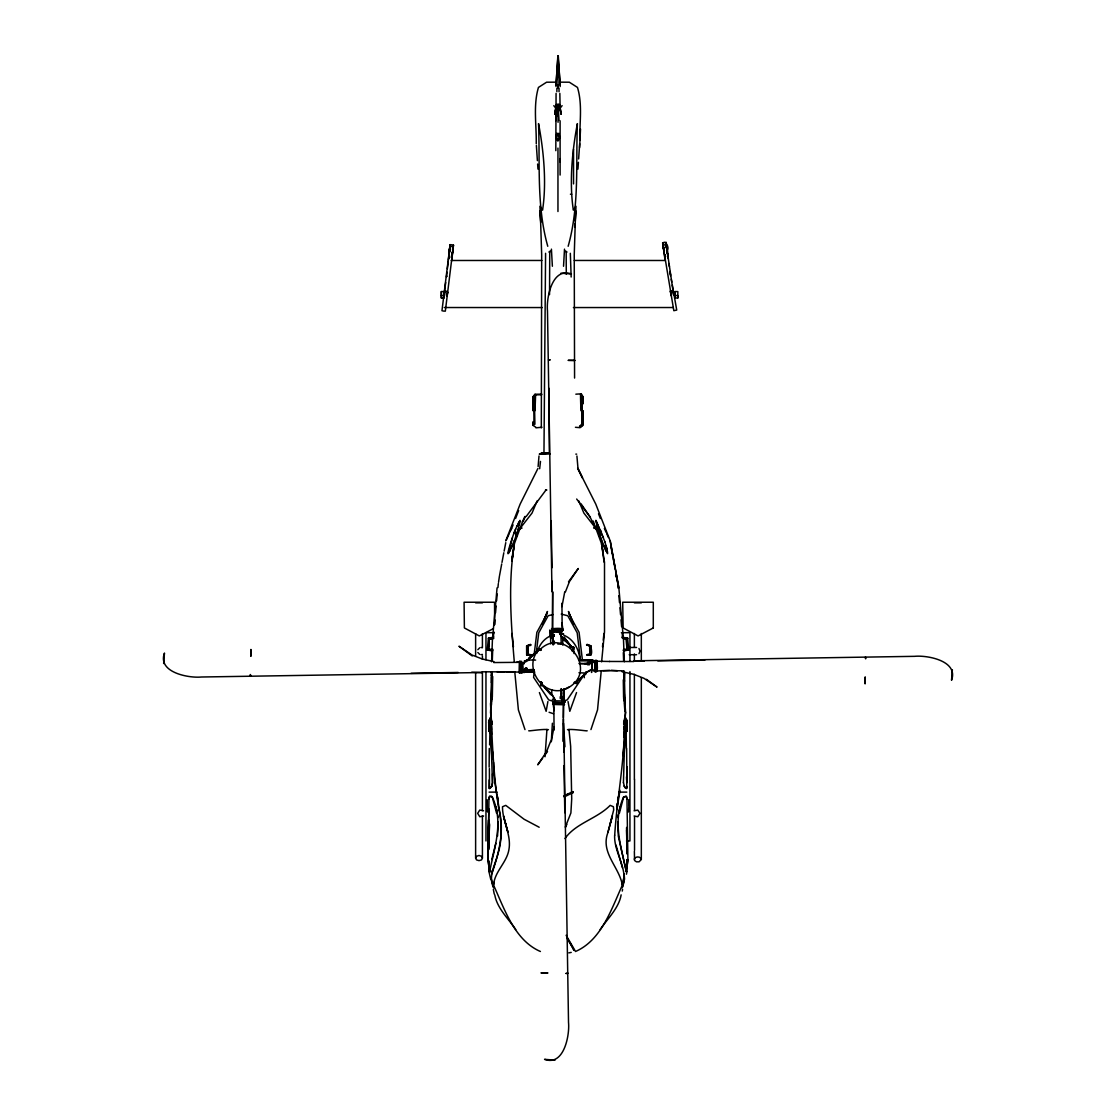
<?xml version="1.0" encoding="UTF-8"?>
<svg xmlns="http://www.w3.org/2000/svg" width="1116" height="1116" viewBox="0 0 1116 1116"><rect width="100%" height="100%" fill="white"/><g stroke="black" fill="none" stroke-linecap="round" stroke-linejoin="round"><path stroke-width="1.5" d="M441.336 297.972L441.336 291.569L444.266 291.569L444.266 297.972L441.336 297.972L441.336 291.569M482.419 647.336L482.419 633.651M541.316 427.916L541.678 254.853L540.27 210.771L540.674 220.745M552.615 628.908L552.671 591.731L552.406 628.726C570.806 626.704 562.366 634.139 552.643 630.805M557.958 148.093L557.958 211.524M560.106 162.001L560.106 120.779M563.385 704.419L563.329 741.652L563.413 719.123M614.721 835.131C616.925 798.317 624.653 761.726 624.36 724.535M634.376 653.962L634.376 660.756M634.376 647.154L634.376 633.511M674.915 297.972L674.915 291.569L677.831 291.569L677.831 297.972L674.915 297.972L674.901 291.569M489.617 744.832L490.287 717.797L492.477 782.679L491.933 786.055L489.505 788.635L489.38 768.561M541.288 452.705L548.054 453.208L542.781 453.598L543.966 452.789L545.585 253.304M564.012 695.003L564.026 689.925M591.452 671.302L591.606 672.474L591.996 660.63L591.801 661.788M624.444 676.742L624.514 673.771M491.445 677.817L491.472 675.571M491.472 676.254L491.445 674.441M492.519 773.848L492.491 782.762L491.933 786.18L490.231 788.077M551.471 628.922L562.841 629.089L561.906 622.644M563.817 702.341C560.888 704.154 540.465 701.35 563.803 702.801M554.303 644.03L554.317 641.03M564.529 704.419L552.685 704.224L553.396 703.805M589.862 652.581C588.592 635.144 594.437 657.003 589.792 654.422L589.834 646.094L586.584 644.867L587.155 644.364L591.006 645.885L591.02 655.022L586.793 654.729L589.848 654.129M250.863 656.124L250.891 649.442L250.793 656.194M549.379 452.887L549.072 388.368M549.532 294.61L549.742 252.537L550.509 251.002L548.905 252.049M865.137 677.203L865.109 683.885L865.207 677.133M489.143 767.152L489.268 748.459M491.445 677.189L491.445 678.514M532.918 410.674L533.029 396.933M575.438 427.288L580.069 427.679L583.054 425.308L583.054 410.674M626.857 786.431L626.411 788.635L623.997 786.055M489.031 845.775L489.366 823.064M580.962 410.674C579.399 369.535 582.733 417.775 581.617 424.568L579.511 426.2M625.239 720.699L623.425 782.762M488.961 849.443L489.352 824.04M490.44 744.832L490.482 739.922M564.25 640.654L564.291 637.403L562.896 637.375M488.989 847.755L489.366 824.013M491.431 679.267L491.472 678.207M519.442 672.557L519.568 661.174L521.577 661.383L520.809 672.99L521.465 672.306M521.033 672.055L521.395 662.081M594.605 671.246L594.995 661.049M596.404 660.77C592.596 657.24 596.655 673.032 594.633 671.469C599.432 675.04 596.404 658.677 596.614 661.467M489.729 733.338L490.287 717.909L490.635 729.543M489.059 847.156L489.352 825.017M557.805 88.08L558.014 84.677L558.391 88.08M557.805 88.22L557.861 84.83M491.417 680.049L491.459 679.016M491.459 729.543L491.124 717.797M623.705 724.158L623.746 720.992M524.004 672.711L524.018 671.762M563.371 717.602L563.594 704.601M491.403 680.872L491.445 679.867M555.81 120.779L556.075 106.159L554.75 114.181L556.117 108.601L553.815 105.657M556.075 93.381L555.81 150.674M490.984 703.708L490.552 712.189M488.85 808.807L488.013 859.655L489.533 871.847C494.611 847.128 503.818 821.739 492.309 797.103L491.291 796.099L489.533 796.336L488.947 798.805L488.013 859.627L489.547 871.959L490.384 866.713M490.97 697.737L491.431 680.746M491.193 703.736L491.11 706.902L491.584 703.736M491.975 676.282L491.445 699.718M492.323 696.984L492.714 676.505M490.524 703.736C492.128 737.062 493.119 775.188 498.908 809.574L498.95 809.505C504.823 831.239 498.768 853.294 491.807 873.898M491.375 682.532L491.403 681.639M564.068 704.866L564.026 702.982L561.195 698.17L561.25 688.642L562.171 700.974L564.515 702.396L563.51 698.672L564.961 701.49L563.817 702.62M551.974 591.536L552.253 581.255M563.747 752.086L564.026 741.791M490.942 698.49L490.942 697.723M489.254 779.875L489.073 788.412M491.598 697.723L491.472 701.518M555.949 85.123L558 55.8L560.218 85.123M555.977 86.56L557.847 55.926M579.762 140.323C579.525 122.83 582.622 104.402 577.474 87.425L569.341 82.207L559.59 82.165M490.914 699.258L490.928 698.421M491.57 699.258L491.598 698.49M491.542 699.481L491.459 701.936M521.158 662.304L524.088 663.629L524.394 660.853M552.964 639.747L552.601 632.549L549.769 630.177L550.746 638.589M617.706 821.892L618.32 836.205L626.369 871.959L627.903 859.655L626.969 798.805L626.383 796.336L623.621 796.991C612.168 821.641 621.263 847.114 626.383 871.847L627.903 859.627M490.887 699.983L490.9 699.104M624.625 672.334L624.444 676.254M491.584 661.76L492.407 640.207L497.066 587.867M490.775 702.466L490.817 701.225M492.268 661.216L492.728 649.177M490.859 700.681L490.873 699.76M519.386 673.018L519.568 661.635L516.331 662.346M575.312 219.085L575.647 210.771L574.238 254.853L574.573 378.059M563.915 694.961L564.026 701.001L555.67 700.848L552.071 694.529M596.446 671.218L596.614 660.323M490.845 700.388L490.803 701.922M623.453 638.701L626.048 639.119L627.652 638.226L626.048 639.119L626.997 649.01L628.726 649.889L623.565 651.033L623.565 649.638L626.997 649.01L628.726 649.889L627.652 638.226L622.03 637.096M623.844 737.174L625.588 712.008L624.96 703.736M491.459 701.49L491.375 703.01M492.17 672.083L491.5 698.881M554.066 730.087L553.843 704.475L561.976 704.587M561.934 603.24L562.157 628.852M601.147 671.748L597.534 709.888L590.936 729.585M601.622 661.802L604.509 631.809L604.509 562.269L601.566 543.799L593.168 521.074L593.517 521.814M624.444 719.932L625.588 712.217M490.789 701.95L490.691 703.736M491.445 701.95L491.347 703.736M488.947 798.903L489.533 796.447L492.309 797.103L496.55 813.132M545.026 756.746L546.938 729.473M575.298 220.87L576.009 206.237M579.595 147.563L580.515 129.037M559.004 120.096L558.042 104.137L556.968 116.441M624.137 755.937L625.63 717.797L626.188 733.338M563.538 266.264L564.501 249.133M551.29 741.722L552.392 723.238M624.402 720.838L624.793 717.797M522.748 521.074L514.35 543.799L511.965 560.72M486.995 799.628L487.413 811.723M577.948 169.102L578.409 162.322M578.632 158.946L579.664 143.713M491.403 700.499L491.417 699.369M561.948 606.616L564.738 591.843M554.052 726.711L551.262 741.484M488.752 644.769L488.39 649.386L487.301 649.889L488.39 638.226L493.886 637.096M492.337 651.033L492.449 649.638L489.017 649.01L487.301 649.889L492.337 651.033L492.449 649.638M493.774 638.491L489.226 638.743L488.376 649.386L492.379 650.405M491.361 700.095L491.054 703.526M538.107 466.586L539 455.998M491.375 879.073L493.76 887.959C487.678 876.702 495.295 864.816 497.959 853.782C507.292 823.524 493.063 792.988 493.607 762.409M493.37 637.11L493.83 631.935M494.444 625.016L494.904 619.84M495.518 612.935L496.132 606.03M496.592 600.84L497.206 593.935M626.885 719.722L627.094 728.33M628.922 805.375L628.922 799.628M577.139 681.262L577.181 683.592L573.917 683.076M491.221 702.41L491.263 701.336M627.094 725.051L626.676 720.755L627.29 723.001M513.011 550.606L511.951 560.609L514.35 543.799C508.059 582.719 510.933 622.686 514.295 661.802M497.931 587.518L498.35 583.515M534.159 672.195L533.601 677.384L548.695 699.885L553.327 701.336M540.493 461.438L539.67 468.748M602.487 646.82L602.849 643.486M603.226 640.152L603.951 633.47M447.39 268.747L448.158 261.925M448.353 260.223L450.111 244.669L451.799 244.836L453.473 245.115L451.729 260.67M666.629 248.952L666.252 244.599L662.918 245.185L673.827 310.694L676.728 310.067L672.334 285.18M447.014 272.151L446.456 276.921L446.986 276.168M453.277 246.734L445.326 311.155L443.624 311.085L441.964 310.708L449.915 246.287L453.277 246.734L452.65 248.171M534.118 654.687L536.866 632.34L546.812 614.288M536.447 651.493L538.749 632.828L548.151 615.753L553.062 614.525M554.066 636.287L554.261 634.669L551.946 634.627L551.974 636.483L554.066 636.287L554.261 634.669M526.766 668.303L525.65 670.367L526.766 668.303L525.148 668.512L525.19 670.828L526.808 670.632L526.766 668.303L525.148 668.512M163.647 663.518L164.471 653.055C157.258 672.404 188.52 678.277 201.396 677.007L482.154 672.516M497.555 836.065L498.155 821.892M952.353 669.809L951.53 680.272C958.742 660.923 927.48 655.05 914.604 656.334L633.846 660.812M448.925 257.085L448.702 258.856L448.911 257.266M449.622 251.756L450.111 244.669L448.925 253.806L449.915 246.287L449.664 248.171M451.45 257.419L451.966 253.416M452.482 249.412L453.473 245.115L452.287 254.253M452.594 251.895L453.208 247.194M449.525 252.551L450.139 247.836M451.422 257.601L452.036 252.886M444.461 291.848L445.702 282.557M444.977 291.262L444.391 295.684L444.447 292.001L446.274 291.15L447.809 292.448L446.902 296.019L447.488 291.597M627.094 728.539L626.271 731.203M498.531 582.245L499.424 576.233M475.625 858.12L476.504 856.335L479.015 855.456L481.54 856.335L482.419 858.12L481.54 859.892L479.015 860.631L476.504 859.892L475.625 858.12L475.625 672.822M626.481 731.412L626.885 725.051M627.29 728.539L626.676 731.203M628.517 811.723L628.922 804.971M623.691 878.445L623.23 881.5L623.718 878.334M491.166 702.285L490.538 703.052M488.822 728.33L489.031 719.722M486.995 805.375L487.204 800.451M619.994 790.212L616.967 809.505M616.632 806.575L617.134 803.353M617.622 800.214L618.138 796.936M494.779 894.851C497.011 908.131 508.38 918.635 515.731 929.53M547.886 701.545L546.143 711.324L539.405 692.562M554.75 114.181L556.354 104.458M608.067 832.201C599.99 852.554 619.199 866.672 622.365 885.1C611.428 909.094 601.357 940.314 575.507 951.488L566.119 935.264M634.376 859.446L634.53 858.553C636.106 856.139 640.696 856.404 641.323 859.446L639.105 861.817L636.441 861.817L634.53 860.478L634.376 851.313M568.156 246.273C579.469 206.125 575.8 164.694 577.377 123.625C572.382 149.837 569.062 182.215 573.359 210.171L575.159 207.171M535.638 660.1L528.942 659.988L529.361 657.687L537.605 650.851L529.137 657.91L528.942 659.988L522.511 663.588L522.651 671.944L534.731 672.167M578.939 672.753L585.816 673.06L586.026 671.916L585.607 674.217L579.204 679.672L584.91 674.441M541.399 682.029L541.902 683.899M626.885 724.647L627.29 722.387M501.712 563.943L499.522 575.675M501.991 562.408L503.818 552.769M617.748 817.54L618.264 814.596M504.139 551.109L505.771 542.683M622.254 891.07L622.575 889.438M626.453 874.219L627.039 871.275M540.409 951.488C514.56 940.314 504.488 909.094 493.551 885.1C494.569 871.47 506.831 862.71 508.924 849.555C511.602 834.754 502.298 821.209 502.507 806.742L505.743 805.361L524.088 819.242L539.181 827.249M493.551 885.1L494.165 882.142M519.331 525.078L519.763 521.088L518.242 523.432M491.793 859.515L495.825 843.319M250.626 675.891L250.347 674.51L250.514 676.366L250.403 675.668M865.374 657.436L865.653 658.831L865.486 656.975L865.597 657.659M618.975 811.597L620.147 806.715M619.408 813.187L623.607 797.103L625.588 796.322M609.713 825.826L612.391 815.922L607.955 832.327L613.702 809.895L613.409 806.742L610.173 805.361C596.934 818.865 575.716 823.12 564.975 838.59M488.627 723.001L489.24 720.755L488.822 725.051M518.438 528.273L520.014 520.321L517.015 526.082M518.633 528.035L515.829 536.28M585.579 673.297L585.607 674.217M593.028 660.658L590.015 661.3L592.54 659.723L593.028 660.658L592.359 662.262L588.913 663.825L579.148 663.657M584.491 663.518L591.215 663.406L593.042 661.579L592.54 659.723M670.381 291.206L671.162 295.601L670.381 291.206L671.595 290.718L673.45 291.485L674.106 295.21M537.675 650.754C539.753 644.267 544.496 638.352 550.885 635.743M512.481 537.731L508.547 552.936L510.068 550.579M517.405 531.983L514.364 540.632M576.54 692.562L569.802 711.324L568.044 701.545M535.903 427.819L541.957 427.261M515.536 529.291C513.639 532.625 501.237 570.82 512.746 544.482M514.016 533.504L517.029 525.72M514.281 540.507L511.267 548.291M565.435 591.885L569.439 581.603L578.269 568.49L568.504 581.799M550.565 741.442L546.561 751.724L537.731 764.837L542.613 758.183M505.715 540.939L520.14 504.111L537.926 468.483M511.198 529.612L513.067 524.855M515.55 518.521L518.647 510.584M565.449 826.747L570.89 812.978L571.713 798.805L570.653 746.311L568.979 729.473M542.278 624.249L547.482 611.484L542.488 623.691M625.392 718.495L626.048 722.917M506.259 540.242L509.217 533.643M509.789 532.346L511.546 528.44M523.195 521.256L525.343 516.499M565.449 827.375L566.802 824.403M562.185 630.693L560.846 633.623L561.264 644.099L557.791 644.058M553.815 702.648L555.154 699.718L552.378 699.411L553.536 699.244M522.4 521.814L524.855 516.499M573.777 651.828L573.08 651.409M539.893 649.038L538.749 650.182L539.893 649.038L540.841 649.986M537.619 651.325L536.712 653.167L537.563 648.996C545.515 650.363 535.178 647.196 537.619 651.312L529.151 658.831L524.785 661.314M577.181 683.592L578.032 679.435M521.256 671.93C522.651 669.809 520.098 672.976 522.204 672.864M562.408 630.666L560.846 633.623L563.622 633.93L562.464 634.083M553.592 702.662L555.154 699.718M600.868 533.239L601.482 532.109L598.818 536.238M574.112 653.585L573.08 650.447M526.557 669L523.083 670.102L521.493 672.167L522.19 672.404M593.042 661.118L592.596 662.499L588.913 663.825M541.748 394.143L535.024 394.269L533.364 397.073L533.364 410.674M532.918 396.78L535.024 394.269M638.966 653.683L639.998 651.172L638.966 648.508M582.343 677.384L567.235 699.885L562.604 701.336M544.566 755.532L547.496 751.528M532.918 425.308L536.015 427.372M534.913 424.275L534.355 397.673L535.582 395.301L535.024 410.674M575.842 394.185L581.283 393.822L583.054 396.78M526.194 516.499L545.989 490.022M477.843 649.693L479.754 647.768M600.185 929.53C607.536 918.635 618.906 908.131 621.138 894.851M562.101 105.657L559.8 108.601L561.167 114.181L559.562 104.458M560.971 273.169L571.434 273.992C552.085 266.78 546.198 298.042 547.482 310.932L551.974 591.689M555.029 1060.158L544.566 1059.335C563.915 1066.547 569.802 1035.285 568.518 1022.409L564.026 741.638M520.712 527.589L532.025 513.081L537.187 500.805M528.733 730.799C528.872 731.245 543.715 728.706 548.43 729.683M530.867 654.729L526.654 655.022L527.826 654.129L530.867 654.729L526.654 655.022L526.654 645.885L530.519 644.364M550.007 630.414L550.272 632.047L550.021 630.875L551.653 631.6L549.783 630.638M552.42 635.102L553.592 635.813L552.434 636.022L552.42 635.102L553.578 635.353M552.434 636.022L553.592 635.813M522.651 671.944L534.494 671.93M525.371 668.275C523.181 671.609 529.11 668.944 534.048 669.656M488.822 731.412L489.854 731.412L488.822 728.539M541.874 682.504L541.665 684.122M541.204 683.648L542.125 683.676M550.676 694.501L542.627 685.531L540.772 685.503L542.85 685.308L550.885 693.343L550.676 694.501L551.848 694.752L554.471 698.742M592.08 660.184L580.236 659.737L580.027 660.895L591.871 660.867L592.01 669.223L585.802 672.599M593.042 661.579L591.452 663.183L588.676 663.588L579.385 663.434M585.802 673.074L576.916 681.499M561.892 698.407L560.943 697.458L561.892 698.407L561.878 697.486M487.413 811.527L488.027 811.723M573.094 792.583L572.689 791.649L573.094 792.583L564.18 796.977M529.151 658.831L535.317 653.139M579.734 426.786L582.064 424.722L582.064 418.472M579.957 427.372L582.622 425.015L582.622 410.674M587.351 655.315L590.922 654.604M558.321 55.926L557.847 56.428M598.985 532.332L600.868 530.532M585.816 673.06L589.945 670.353M523.111 671.958L524.715 670.828M591.982 663.197L594.967 661.286M483.605 815.991L479.754 816.731L477.69 813.327L479.754 810.077L483.605 810.816M634.083 810.816L637.78 810.077L639.998 813.327L637.78 816.731L634.083 815.991M521.967 672.627L523.92 671.386M524.785 661.314L528.914 659.068M565.91 794.983L572.689 791.649M540.088 454.128L539.265 454.142L541.832 453.989M493.146 628.754L479.322 635.939L464.382 627.959L464.089 602.235L494.541 602.235L494.667 624.528M563.329 689.869L568.741 687.121M522.176 671.009L526.571 669.921M563.65 796.043L568.03 794.048M529.947 644.95L526.696 646.178L526.752 654.604L529.737 654.813M531.09 644.867L526.654 645.885L530.532 645.453M578.73 500.805L583.891 513.081L595.219 527.589M573.08 648.926L573.777 648.703L573.331 649.638L572.829 647.768M539.656 648.801C539.963 652.093 538.121 646.457 541.065 650.223M541.888 682.964L541.176 682.727M554.094 710.683L553.159 704.238L553.843 704.475M571.225 952.408L568.825 952.869M623.537 650.405L627.541 649.386L627.178 644.769M623.593 650.279L627.499 649.386L626.704 638.743L622.114 637.85M481.094 654.715L482.419 654.422M497.025 792.123L489.101 792.123M492.463 638.701L489.868 639.119L488.39 638.226L492.309 638.017M522.065 528.021L518.103 529.347L519.693 529.221M519.345 662.095L520.963 661.83M595.037 671.497L596.655 671.232M523.083 670.102L533.448 669.809M586.793 654.729L589.792 654.422M571.671 647.503L573.75 647.322L571.894 647.28L564.068 637.627L571.671 647.503L573.75 647.308L573.805 650.572L571.727 650.754M589.778 661.063L591.871 660.867M562.394 628.88L562.659 630.498L551.499 630.345L552.183 631M602.891 670.758L622.296 670.772M550.146 453.947L541.413 454.212M519.317 662.332L493.704 662.555M596.683 670.995L609.685 670.311M548.737 452.775L543.966 452.789M534.062 670.116L525.65 670.367M541.706 394.743L535.248 394.855L533.922 397.366L533.922 400.7M595.177 660.812L597.074 660.784M609.434 661.467L633.86 661.523M657.798 660.867L704.907 660.044M411.093 673.297L458.202 672.46M518.926 672.543L520.823 672.516M556.326 82.165L546.575 82.207L538.442 87.425C533.085 105.518 536.573 125.104 536.252 143.713M557.261 105.462L558.809 105.462M570.429 194.226L571.685 194.226M451.213 260.488L541.846 260.46M574.322 260.46L664.941 260.488M441.336 295.517L444.266 295.517M674.901 295.517L677.831 295.517L677.831 297.972M542.292 307.556L444.28 307.528M573.415 307.556L673.185 307.528M545.501 490.022L546.84 490.022M475.625 602.835L482.419 602.835M634.376 602.835L641.323 602.835M494.388 632.688L485.962 632.688L485.962 659.737M621.375 632.688L629.94 632.688L629.94 661.439M629.201 647.475L636.594 647.475M629.201 654.715L636.594 654.715M514.574 671.86L482.14 671.818M625.379 703.052L624.583 701.211M624.332 703.736L624.918 711.659M567.486 729.683C572.201 728.706 587.044 731.245 587.183 730.799M489.645 731.203L488.627 728.539M626.271 731.412L627.094 731.412M626.815 792.123L618.892 792.123M627.889 811.723L628.517 811.527M626.508 840.962L629.94 840.962L629.94 671.581M568.351 360.384L575.033 360.426L568.295 360.329M575.828 454.128L576.651 454.142M563.287 699.774L564.222 699.802L564.026 688.656M554.289 636.064L551.974 636.483M573.094 649.386L572.843 648.229M596.809 661.244L609.796 661.481M588.899 663.364L588.216 664.048L589.346 662.444L589.388 664.773L587.532 664.731L587.49 662.416L589.346 662.444L588.676 664.062M525.413 670.604L526.808 670.632M506.204 671.846L519.191 672.083M564.738 702.173L562.645 701.908M538.958 649.024L540.367 650.447M496.955 671.692L504.669 671.888M634 660.812L644.281 661.104M471.719 672.223L482 672.516M579.078 659.751L590.462 660.128M611.163 670.256L617.357 670.688M596.237 529.221L597.813 529.347L593.851 528.021M564.291 637.403L571.657 647.043L573.75 647.322M623.718 638.017L626.774 638.617M550.718 643.89L550.495 631.809L558.865 631.963L562.687 638.533L571.894 647.28L569.788 646.08M562.115 698.184L560.957 698.393M622.017 671.706L633.651 674.287L643.918 678.291L657.045 687.107L646.401 679.309M481.094 647.475L482.419 647.768M492.407 650.279L488.39 649.386L489.254 638.617M493.983 661.621L482.349 659.04L472.082 655.05L458.955 646.22L472.263 655.971M594.075 527.77L596.432 528.342M561.236 614.107L567.779 615.753L577.195 632.828L580.46 660.072M549.1 712.287L553.536 713.724M574.601 682.392L575.312 682.629M552.643 634.865L551.946 634.627L552.657 635.799M587.714 644.95L590.964 646.178L586.584 644.867M594.842 671.037L591.912 669.698L594.87 671.26M563.106 701.908L564.054 702.396L562.171 700.974L561.111 693.985M521.13 662.067L524.088 663.629M563.775 635.213C573.568 639.119 579.357 649.596 579.804 659.821M567.012 252.049L565.421 251.002L566.175 252.537L566.286 274.229M479.754 654.422L477.843 652.497M490.538 712.399L491.472 719.932M550.481 630.889L553.118 635.339L553.285 644.63M539.195 649.261C520.628 668.121 546.617 702.606 570.136 686.591C598.12 668.107 562.994 626.034 539.726 649.861L539.195 649.261L539.684 650.196M549.797 631.098L550.732 632.047M564.236 700.304L564.961 701.95M581.073 503.846L589.918 516.75M544.748 687.665L550.425 693.803M606.783 552.267L607.369 552.936L607.467 551.262M517.099 536.238L514.434 532.109L515.048 533.239M576.665 499.033L589.722 516.499M626.383 796.447L626.969 798.903M563.287 698.895L564.473 700.541L563.51 698.672M594.967 526.961L589.932 516.764M560.065 634.069L562.687 638.059M552.434 630.568L553.717 632.563M562.283 700.778L563.566 702.773M551.43 631.363L552.88 635.102L553.048 644.853M580.962 394.269L582.622 397.073L582.622 403.88M569.132 614.288L579.078 632.34L582.357 659.626M580.739 394.855L582.064 397.366L582.064 410.674M663.588 246.483L662.918 245.185L664.201 252.216L663.741 247.919M574.363 682.155L574.852 683.09M605.946 551.095L598.511 531.983M604.37 528.44L606.128 532.346M606.713 533.643L608.443 537.535M663.35 244.348C663.071 238.406 670.005 246.245 667.424 250.416M540.758 207.171L542.557 210.171C546.854 182.215 543.534 149.837 538.54 123.625C540.116 164.694 536.447 206.125 547.761 246.273M603.184 544.482L607.634 553.689L606.044 545.738M491.124 717.909L491.598 734.412M573.443 623.691L568.449 611.484L573.652 624.249M624.346 661.76L623.509 640.207L618.85 587.867L610.215 540.939L595.777 504.111L577.628 468.148L582.482 477.941L577.99 468.483L576.916 455.998M598.511 513.765L600.366 518.521M605.011 542.027L595.902 520.321L598.678 532.095M603.435 537.731L596.153 521.088L597.479 528.273M599.976 536.28L601.552 540.632M624.918 703.68L624.5 699.369M622.477 867.899L616.032 845.133M524.98 729.585L518.382 709.888L514.769 671.748M604.858 541.916L607.174 549.323M625.197 703.01L625.058 700.681M625.225 703.736L625.127 701.95M624.542 703.01L624.458 698.588M624.569 703.736L624.402 700.681M666.085 246.05L667.549 251.63L666.252 244.599L673.659 295.154L672.878 290.76M490.817 879.631L488.878 871.275M495.769 806.715L497.373 813.132L495.755 806.798M621.751 882.142L622.365 885.128M602.905 550.606L601.566 543.799L604.133 562.269M493.342 889.438L494.262 894.125M611.136 547.775L611.777 551.109M612.098 552.769L613.033 557.651M497.61 814.638L498.21 817.512M613.326 559.242L615.097 568.839M615.6 571.434L616.492 576.233M666.894 250.389L667.717 254.755M663.867 247.933L664.397 250.835M665.22 255.201L665.485 256.666L665.178 254.908M615.614 575.675L615.837 576.86M610.215 540.939L618.85 587.867M488.627 722.387L489.031 724.647M671.302 279.307L671.79 282.097M666.531 247.864L665.987 242.144L668.303 258.759M666.768 249.189L667.675 254.476M664.076 251.002L662.639 242.744L664.955 259.358M559.841 106.159L561.167 114.181M623.439 782.679L624.807 787.603L626.843 788.301L626.62 776.652L626.662 779.805M553.341 702.843L553.606 704.447M497.778 796.936L498.294 800.214M628.713 800.451L629.131 802.92M616.674 577.39L617.385 582.245M670.074 271.481L670.563 274.829M489.436 728.539L489.854 731.412M489.436 731.412L489.031 725.051M668.958 263.529L669.405 266.71M670.102 272.806L670.549 276.001M614.651 835.187C613.758 853.196 629.508 870.299 622.17 887.862L624.542 879.073L624.109 873.898M511.965 633.47L513.43 646.82M583.961 674.427L584.324 677.719M617.706 584.854L617.999 588.034M618.864 595.665L619.478 602.57M619.938 607.746L620.552 614.665M621.012 619.84L621.626 626.746M622.24 633.651L622.547 637.11M623.705 698.993L623.649 696.886M623.802 700.499L623.705 697.751M536.364 145.401L537.396 160.634M537.633 164.024L537.968 169.102M488.947 861.133L489.408 868.667M488.947 861.175L489.324 867.216M563.524 723.238L564.933 746.771M551.416 249.133L552.378 266.264M492.337 750.942L492.742 759.187L492.337 750.942M623.565 649.638L623.565 651.033M624.36 697.556L623.677 670.688M490.9 739.28L491.751 755.951M624.416 697.751L624.416 698.881M539.907 206.237L540.702 222.502M623.607 670.66L623.872 676.463M591.647 661.091L592.024 669.223M522.511 663.588L522.888 671.72M625.044 699.76L625.086 700.974M624.374 697.988L624.318 693.859M550.537 633.665L550.732 638.673M623.314 652.609L623.649 661.216M625.016 699.104L625.03 699.983M491.291 672.334L491.445 675.682M570.332 253.304L571.155 277.019M624.988 698.421L625.002 699.258M560.19 86.56L558.321 56.428M624.974 698.49L624.514 681.639M624.542 681.709L624.472 679.867M623.286 679.895L623.593 696.984M626.634 827.416L626.983 852.861M624.514 680.872L624.458 679.016M626.648 827.807L626.941 852.429M559.841 93.381L560.106 106.759M624.402 726.125L624.458 729.264M563.817 689.395L564.026 701.001M562.687 638.533L562.813 645.215M563.985 765.59L564.808 812.699M561.487 688.879L561.585 693.999M553.341 635.116L553.369 636.036M551.192 520.628L552.015 567.737M551.932 628.461L551.974 630.345M551.75 689.73L551.848 694.752M540.939 682.029L540.995 685.28M540.716 682.253L540.772 685.503M526.32 669.223L526.334 670.158M624.402 726.209L624.458 729.543M492.17 720.992L492.212 724.158M626.62 830.123L626.941 853.963M624.444 678.207L624.486 679.267M626.188 733.24L626.355 748.152M624.472 677.189L624.486 678.514M582.943 396.933L582.998 403.797M533.002 421.946L533.029 425.168M626.732 766.58L626.829 782.874L626.774 767.152M626.648 748.459L626.829 781.367M624.472 676.603L624.472 677.817M641.323 633.511L641.323 660.756M641.323 677.677L641.323 859.446M634.53 779.177L634.53 810.049M634.53 816.898L634.53 850.434M634.376 674.301L634.376 779.177M573.54 149.307L573.54 183.903M560.106 158.598L560.106 175.059M559.032 88.234L559.032 91.679M558 55.8L558.014 88.415M558.042 104.137L558.042 122.272M556.884 88.234L556.884 91.679M533.922 410.674L533.922 424.722M533.364 421.834L533.364 425.015M485.962 671.581L485.962 840.962M482.419 655.901L482.419 659.277M482.419 672.822L482.419 810.607M482.419 815.796L482.419 858.12M475.625 633.651L475.625 655.901M488.306 834.14L488.069 859.069L488.599 819.911L488.306 834.14M575.117 224.065L574.977 227.385L575.131 224.135M623.76 747.622L623.328 755.951L623.746 747.608M627.066 859.627L626.592 867.16L627.066 859.655M557.275 134.45L556.814 137.826L557.972 139.918L559.074 137.826L558.656 134.45L557.275 134.45M556.786 133.474L556.117 138.175L557.902 141.104L559.744 138.175L559.004 133.474L556.786 133.474M490.705 870.787L490.37 871.847L490.733 870.898M527.84 646.094L527.868 654.422L527.84 646.094M558 66.109L558 67.476L558 66.109M653.292 627.959L638.073 635.939L623.146 627.959L622.7 602.235L653.292 602.235L653.292 627.959M548.584 359.91L549.979 359.882L548.584 359.91M567.877 973.278L566.021 973.459L567.877 973.278M547.649 972.943L540.967 972.901L547.705 972.999M562.562 696.803L560.232 696.761L560.274 698.616L562.59 698.658L562.562 696.803M572.048 946.298L567.151 938.235L574.043 950.344L572.048 946.298M505.59 823.538L503.525 815.922L507.961 832.327L505.59 823.538"/></g></svg>
